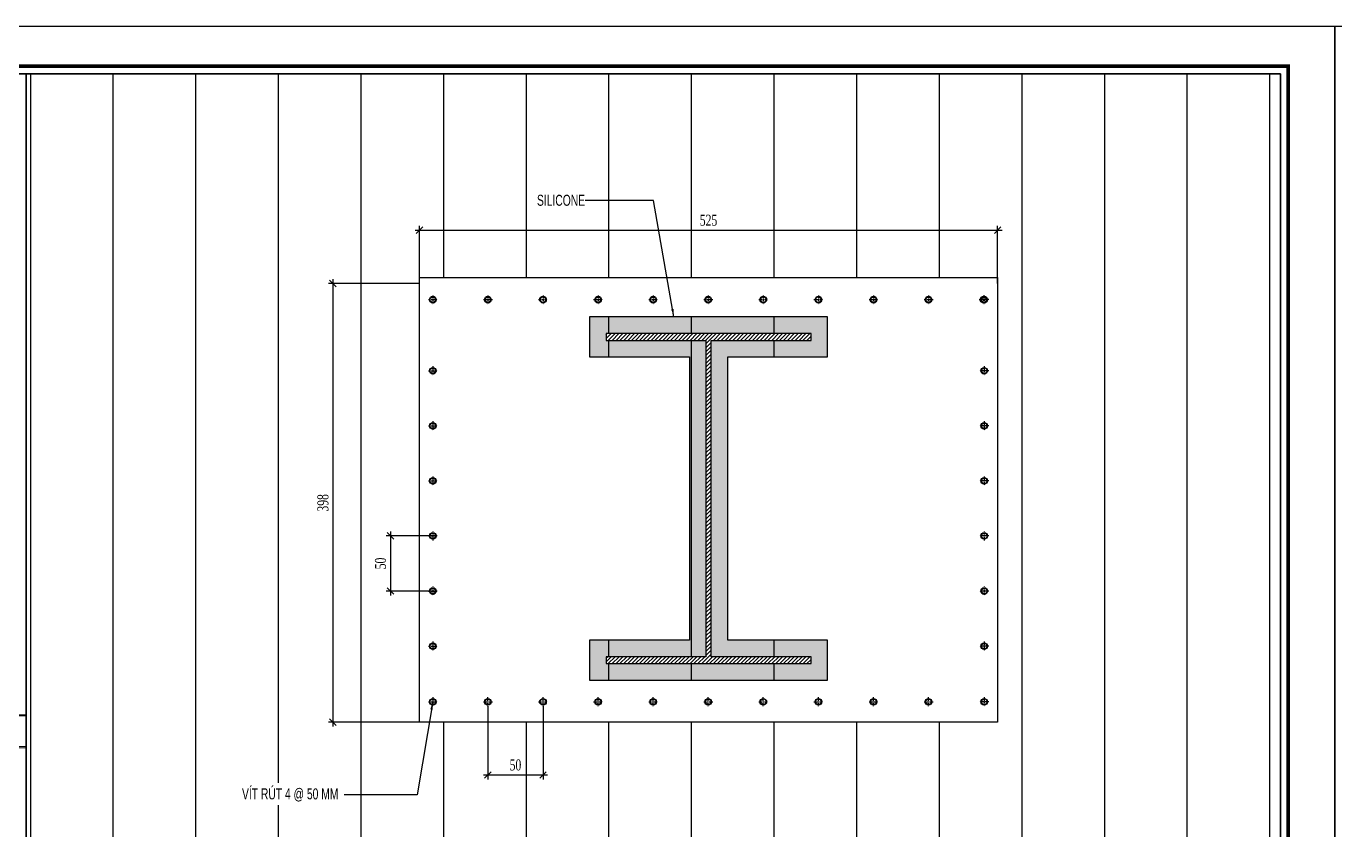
# Model space of a CAD drawing. Header units: inches. Extents: x 315041 to 662841, y -45540 to -35018.
# Drawn here: x 333470.4 to 333767.4, y -37401.3 to -37218.9 of the extents above; entities that cross this region are included whole.
import ezdxf

# ---------------------------------------------------------------- set-up
doc = ezdxf.new("R2010")
doc.units = ezdxf.units.IN
doc.header["$MEASUREMENT"] = 0
doc.linetypes.add('DD3', pattern=[0.2, 0.1, -0.1])
for name, color, linetype in [('2', 2, 'Continuous'), ('3', 3, 'Continuous'), ('7', 7, 'Continuous'), ('BAO KHUNG', 31, 'Continuous')]:
    doc.layers.add(name, color=color, linetype=linetype)
doc.styles.add('ST1', font='times.ttf', dxfattribs={"width": 0.7})
doc.styles.add('ST1H', font='vnshxh.shx', dxfattribs={"width": 0.7})
doc.dimstyles.new('3', dxfattribs={"dimtxt": 3.5, "dimasz": 1.8, "dimexe": 1, "dimexo": 0, "dimgap": 1, "dimtad": 1, "dimdec": 0, "dimlfac": 3, "dimzin": 0, "dimdsep": 46, "dimtxsty": 'ST1H', "dimblk": 'OBLIQUE', "dimcen": 1, "dimdle": 1, "dimclrd": 8, "dimclre": 8, "dimclrt": 3, "dimadec": 0, "dimazin": 0, "dimtfac": 1, "dimtdec": 0, "dimtix": 1, "dimtofl": 0, "dimtmove": 1, "dimatfit": 3, "dimfxl": 0.18, "dimtolj": 1, "dimtzin": 0, "dimlwd": -1, "dimlwe": -1, "dimarcsym": 1})
doc.dimstyles.new('4', dxfattribs={"dimtxt": 2.5, "dimasz": 1.5, "dimexe": 1, "dimexo": 0, "dimgap": 1, "dimtad": 1, "dimdec": 0, "dimlfac": 4, "dimzin": 0, "dimdsep": 46, "dimtxsty": 'ST1', "dimblk": 'OBLIQUE', "dimcen": 1, "dimdle": 1, "dimclrd": 8, "dimclre": 8, "dimclrt": 3, "dimadec": 0, "dimazin": 0, "dimtfac": 1, "dimtdec": 0, "dimtix": 1, "dimtmove": 0, "dimatfit": 3, "dimfxl": 0.18, "dimtfill": 1, "dimtolj": 1, "dimtzin": 0, "dimlwd": -1, "dimlwe": -1, "dimarcsym": 1})

# ---------------------------------------------------------------- blocks, each defined once
blk = doc.blocks.new('A$C75D82031')
at = {"layer": '2', "color": 157, "linetype": 'Continuous'}
blk.add_lwpolyline([(0, 420), (594, 420), (594, 0), (0, 0)], close=True, dxfattribs=at)
at = {"layer": '7', "color": 147, "linetype": 'Continuous'}
blk.add_lwpolyline([(12.33, 57.61), (581.67, 57.61), (581.67, 409.19), (12.33, 409.19)], close=True, dxfattribs=at)
at = {"layer": 'BAO KHUNG', "color": 167, "linetype": 'Continuous', "const_width": 0.871}
blk.add_lwpolyline([(10.59, 9.07), (583.41, 9.07), (583.41, 410.93), (10.59, 410.93)], close=True, dxfattribs=at)
blk = doc.blocks.new('_Oblique')
at = {"color": 0, "linetype": 'ByBlock', "lineweight": -2}
blk.add_line((-0.5, -0.5), (0.5, 0.5), dxfattribs=at)
blk = doc.blocks.new('*D586')
at = {"color": 8, "linetype": 'Continuous', "transparency": 16777216}
for p, q in [((333559.7, -37277.33), (333559.7, -37264.24)), ((333690.92, -37277.33), (333690.92, -37264.24)), ((333558.7, -37265.24), (333691.92, -37265.24))]:
    blk.add_line(p, q, dxfattribs=at)
at = {"layer": 'Defpoints', "color": 0, "transparency": 16777216}
for p in [(333690.92, -37265.24), (333559.7, -37277.33), (333690.92, -37277.33)]:
    blk.add_point(p, dxfattribs=at)
at = {"color": 8, "transparency": 16777216, "xscale": 1.5, "yscale": 1.5, "zscale": 1.5, "rotation": 180}
blk.add_blockref('_Oblique', (333559.7, -37265.24), dxfattribs=at)
at = {"color": 8, "transparency": 16777216, "xscale": 1.5, "yscale": 1.5, "zscale": 1.5}
blk.add_blockref('_Oblique', (333690.92, -37265.24), dxfattribs=at)
at = {"color": 3, "transparency": 16777216, "insert": (333625.31, -37262.97), "char_height": 2.5, "attachment_point": 5, "style": 'ST1', "bg_fill": 3, "box_fill_scale": 1.25, "bg_fill_color": 256, "bg_fill_true_color": 13158600, "bg_fill_transparency": 11351968}
blk.add_mtext('\\A1;525', dxfattribs=at)
blk = doc.blocks.new('*D587')
at = {"color": 8, "linetype": 'Continuous', "transparency": 16777216}
for p, q in [((333540.07, -37276.33), (333540.07, -37377.88)), ((333559.7, -37277.33), (333539.07, -37277.33)), ((333559.7, -37376.88), (333539.07, -37376.88))]:
    blk.add_line(p, q, dxfattribs=at)
at = {"layer": 'Defpoints', "color": 0, "transparency": 16777216}
for p in [(333559.7, -37277.33), (333540.07, -37376.88), (333559.7, -37376.88)]:
    blk.add_point(p, dxfattribs=at)
at = {"color": 8, "transparency": 16777216, "xscale": 1.5, "yscale": 1.5, "zscale": 1.5}
for p, rotation in [((333540.07, -37277.33), 90), ((333540.07, -37376.88), 270)]:
    blk.add_blockref('_Oblique', p, dxfattribs=dict(at, rotation=rotation))
at = {"color": 3, "transparency": 16777216, "insert": (333537.8, -37327.11), "char_height": 2.5, "attachment_point": 5, "rotation": 90, "style": 'ST1', "bg_fill": 3, "box_fill_scale": 1.25, "bg_fill_color": 256, "bg_fill_true_color": 13158600, "bg_fill_transparency": 11351968}
blk.add_mtext('\\A1;398', dxfattribs=at)
blk = doc.blocks.new('*D585')
at = {"color": 8, "linetype": 'Continuous', "transparency": 16777216}
for p, q in [((333563.75, -37334.62), (333552.13, -37334.62)), ((333553.13, -37333.62), (333553.13, -37348.12)), ((333563.75, -37347.12), (333552.13, -37347.12))]:
    blk.add_line(p, q, dxfattribs=at)
at = {"layer": 'Defpoints', "color": 0, "transparency": 16777216}
for p in [(333563.75, -37334.62), (333553.13, -37347.12), (333563.75, -37347.12)]:
    blk.add_point(p, dxfattribs=at)
at = {"color": 8, "transparency": 16777216, "xscale": 1.5, "yscale": 1.5, "zscale": 1.5}
for p, rotation in [((333553.13, -37334.62), 90), ((333553.13, -37347.12), 270)]:
    blk.add_blockref('_Oblique', p, dxfattribs=dict(at, rotation=rotation))
at = {"color": 3, "transparency": 16777216, "insert": (333550.86, -37340.87), "char_height": 2.5, "attachment_point": 5, "rotation": 90, "style": 'ST1', "bg_fill": 3, "box_fill_scale": 1.25, "bg_fill_color": 256, "bg_fill_true_color": 13158600, "bg_fill_transparency": 1019152}
blk.add_mtext('\\A1;50', dxfattribs=at)
blk = doc.blocks.new('*D588')
at = {"color": 8, "linetype": 'Continuous', "transparency": 16777216}
for p, q in [((333575.24, -37373.26), (333575.24, -37389.88)), ((333587.74, -37373.26), (333587.74, -37389.88)), ((333574.24, -37388.88), (333588.74, -37388.88))]:
    blk.add_line(p, q, dxfattribs=at)
at = {"layer": 'Defpoints', "color": 0, "transparency": 16777216}
for p in [(333575.24, -37373.26), (333587.74, -37373.26), (333587.74, -37388.88)]:
    blk.add_point(p, dxfattribs=at)
at = {"color": 8, "transparency": 16777216, "xscale": 1.5, "yscale": 1.5, "zscale": 1.5, "rotation": 180}
blk.add_blockref('_Oblique', (333575.24, -37388.88), dxfattribs=at)
at = {"color": 8, "transparency": 16777216, "xscale": 1.5, "yscale": 1.5, "zscale": 1.5}
blk.add_blockref('_Oblique', (333587.74, -37388.88), dxfattribs=at)
at = {"color": 3, "transparency": 16777216, "insert": (333581.49, -37386.61), "char_height": 2.5, "attachment_point": 5, "style": 'ST1', "bg_fill": 3, "box_fill_scale": 1.25, "bg_fill_color": 256, "bg_fill_true_color": 13158600, "bg_fill_transparency": 11351968}
blk.add_mtext('\\A1;50', dxfattribs=at)

msp = doc.modelspace()

# ---------------------------------------------------------------- hatches: boundary and pattern name
h = msp.add_hatch()
h.set_pattern_fill('ANSI31', color=3, scale=150, angle=45, style=0)
h.set_pattern_definition([(90, (6677.7, 466.414), (-18.75, 4e-15), [])])
h.paths.add_polyline_path([(333755.1113, -37229.7343), (333470.4423, -37229.7343), (333470.4423, -37405.5242), (333755.1113, -37405.5242)])
h.paths.add_polyline_path([(333690.9159, -37376.8802), (333559.7043, -37376.8802), (333559.7043, -37275.9635), (333690.9159, -37275.9635)], flags=16)
h.paths.add_polyline_path([(333687.8101, -37281.74, -0.4429553), (333686.9874, -37280.9936, -0.4429553), (333687.8101, -37280.2471, -0.4429553), (333688.6328, -37280.9936, -0.4429553)], flags=0)
h.paths.add_polyline_path([(333687.8101, -37281.6143, -0.44880127), (333687.1124, -37280.9936, -0.44880127), (333687.8101, -37280.3728, -0.44880127), (333688.5078, -37280.9936, -0.44880127)], flags=0)
h.paths.add_polyline_path([(333687.1328, -37297.1221, -1), (333688.6328, -37297.1221, -1)], flags=0)
h.paths.add_polyline_path([(333674.4874, -37280.9936, -1), (333675.9874, -37280.9936, -1)], flags=0)
h.paths.add_polyline_path([(333688.6328, -37309.6221, -1), (333687.1328, -37309.6221, -1)], flags=0)
h.paths.add_polyline_path([(333688.6328, -37322.1221, -1), (333687.1328, -37322.1221, -1)], flags=0)
h.paths.add_polyline_path([(333661.9874, -37280.9936, -1), (333663.4874, -37280.9936, -1)], flags=0)
h.paths.add_polyline_path([(333688.6328, -37334.6221, -1), (333687.1328, -37334.6221, -1)], flags=0)
h.paths.add_polyline_path([(333652.3101, -37284.928), (333652.3101, -37293.978), (333629.6601, -37293.978), (333629.6601, -37316.974), (333629.6601, -37358.2741), (333652.3101, -37358.2741), (333652.3101, -37367.3241), (333598.3101, -37367.3241), (333598.3101, -37358.2741), (333620.9601, -37358.2741), (333620.9601, -37316.974), (333620.9601, -37293.978), (333598.3101, -37293.978), (333598.3101, -37284.928)], flags=0)
h.paths.add_polyline_path([(333649.4874, -37280.9936, -1), (333650.9874, -37280.9936, -1)], flags=0)
h.paths.add_polyline_path([(333648.5601, -37288.678), (333648.5601, -37290.228), (333625.9101, -37290.228), (333625.9101, -37316.974), (333625.9101, -37362.0241), (333648.5601, -37362.0241), (333648.5601, -37363.5741), (333602.0601, -37363.5741), (333602.0601, -37362.0241), (333624.7101, -37362.0241), (333624.7101, -37316.974), (333624.7101, -37290.228), (333602.0601, -37290.228), (333602.0601, -37288.678)], flags=0)
h.paths.add_polyline_path([(333688.6328, -37347.1221, -1), (333687.1328, -37347.1221, -1)], flags=0)
h.paths.add_polyline_path([(333636.9874, -37280.9936, -1), (333638.4874, -37280.9936, -1)], flags=0)
h.paths.add_polyline_path([(333688.6328, -37359.6221, -1), (333687.1328, -37359.6221, -1)], flags=0)
h.paths.add_polyline_path([(333624.4874, -37280.9936, -1), (333625.9874, -37280.9936, -1)], flags=0)
h.paths.add_polyline_path([(333688.6328, -37372.2497, -1), (333687.1328, -37372.2497, -1)], flags=0)
h.paths.add_polyline_path([(333675.9874, -37372.2497, -1), (333674.4874, -37372.2497, -1)], flags=0)
h.paths.add_polyline_path([(333611.9874, -37280.9936, -1), (333613.4874, -37280.9936, -1)], flags=0)
h.paths.add_polyline_path([(333663.4874, -37372.2497, -1), (333661.9874, -37372.2497, -1)], flags=0)
h.paths.add_polyline_path([(333650.9874, -37372.2497, -1), (333649.4874, -37372.2497, -1)], flags=0)
h.paths.add_polyline_path([(333599.4874, -37280.9936, -1), (333600.9874, -37280.9936, -1)], flags=0)
h.paths.add_polyline_path([(333638.4874, -37372.2497, -1), (333636.9874, -37372.2497, -1)], flags=0)
h.paths.add_polyline_path([(333586.9874, -37280.9936, -1), (333588.4874, -37280.9936, -1)], flags=0)
h.paths.add_polyline_path([(333624.4874, -37372.2497, -1), (333625.9874, -37372.2497, -1)], flags=0)
h.paths.add_polyline_path([(333611.9874, -37372.2497, -1), (333613.4874, -37372.2497, -1)], flags=0)
h.paths.add_polyline_path([(333574.4874, -37280.9936, -1), (333575.9874, -37280.9936, -1)], flags=0)
h.paths.add_polyline_path([(333599.4874, -37372.2497, -1), (333600.9874, -37372.2497, -1)], flags=0)
h.paths.add_polyline_path([(333561.9874, -37280.9936, -1), (333563.4874, -37280.9936, -1)], flags=0)
h.paths.add_polyline_path([(333561.9874, -37297.1221, -1), (333563.4874, -37297.1221, -1)], flags=0)
h.paths.add_polyline_path([(333561.9874, -37309.6221, -1), (333563.4874, -37309.6221, -1)], flags=0)
h.paths.add_polyline_path([(333586.9874, -37372.2497, -1), (333588.4874, -37372.2497, -1)], flags=0)
h.paths.add_polyline_path([(333561.9874, -37322.1221, -1), (333563.4874, -37322.1221, -1)], flags=0)
h.paths.add_polyline_path([(333561.9874, -37334.6221, -1), (333563.4874, -37334.6221, -1)], flags=0)
h.paths.add_polyline_path([(333561.9874, -37347.1221, -1), (333563.4874, -37347.1221, -1)], flags=0)
h.paths.add_polyline_path([(333574.4874, -37372.2497, -1), (333575.9874, -37372.2497, -1)], flags=0)
h.paths.add_polyline_path([(333561.9874, -37359.6221, -1), (333563.4874, -37359.6221, -1)], flags=0)
h.paths.add_polyline_path([(333561.9874, -37372.2497, -1), (333563.4874, -37372.2497, -1)], flags=0)
h.paths.add_polyline_path([(333622.8941, -37261.0731), (333627.7261, -37261.0731), (333627.7261, -37264.8664), (333622.8941, -37264.8664)], flags=24)
h.paths.add_polyline_path([(333535.8949, -37329.5435), (333535.8949, -37324.6711), (333539.6954, -37324.6711), (333539.6954, -37329.5435)], flags=24)
h.paths.add_polyline_path([(333548.9603, -37342.6812), (333548.9603, -37339.0629), (333552.7536, -37339.0629), (333552.7536, -37342.6812)], flags=24)
h.paths.add_polyline_path([(333579.6782, -37384.7123), (333583.2965, -37384.7123), (333583.2965, -37388.5056), (333579.6782, -37388.5056)], flags=24)
at = {"true_color": 0x2cc9bc}
h = msp.add_hatch(color=132, dxfattribs=at)
h.paths.add_polyline_path([(333598.3101, -37284.928), (333598.3101, -37293.978), (333620.9601, -37293.978), (333620.9601, -37316.974), (333620.9601, -37358.2741), (333598.3101, -37358.2741), (333598.3101, -37367.3241), (333652.3101, -37367.3241), (333652.3101, -37358.2741), (333629.6601, -37358.2741), (333629.6601, -37316.974), (333629.6601, -37293.978), (333652.3101, -37293.978), (333652.3101, -37284.928)])
h.paths.add_polyline_path([(333648.5601, -37288.678), (333648.5601, -37290.228), (333625.9101, -37290.228), (333625.9101, -37316.974), (333625.9101, -37362.0241), (333648.5601, -37362.0241), (333648.5601, -37363.5741), (333602.0601, -37363.5741), (333602.0601, -37362.0241), (333624.7101, -37362.0241), (333624.7101, -37316.974), (333624.7101, -37290.228), (333602.0601, -37290.228), (333602.0601, -37288.678)], flags=16)
at = {"layer": '2'}
h = msp.add_hatch(dxfattribs=at)
h.set_pattern_fill('ANSI31', color=256, scale=5, style=0)
h.set_pattern_definition([(45, (6677.70007, 466.4137), (-0.4419417382, 0.4419417382), [])])
h.paths.add_polyline_path([(333624.7101, -37316.974), (333624.7101, -37362.0241), (333602.0601, -37362.0241), (333602.0601, -37363.5741), (333648.5601, -37363.5741), (333648.5601, -37362.0241), (333625.9101, -37362.0241), (333625.9101, -37316.974), (333625.9101, -37290.228), (333648.5601, -37290.228), (333648.5601, -37288.678), (333602.0601, -37288.678), (333602.0601, -37290.228), (333624.7101, -37290.228)])

# ---------------------------------------------------------------- linework, layer by layer
at = {"color": 8, "linetype": 'DD3'}
for p, q in [((333561.7252, -37280.9936), (333563.7495, -37280.9936)), ((333562.7374, -37279.9815), (333562.7374, -37282.0057)), ((333574.2252, -37280.9936), (333576.2495, -37280.9936)), ((333575.2374, -37279.9815), (333575.2374, -37282.0057)), ((333586.7252, -37280.9936), (333588.7495, -37280.9936)), ((333587.7374, -37279.9815), (333587.7374, -37282.0057)), ((333599.2252, -37280.9936), (333601.2495, -37280.9936)), ((333600.2374, -37279.9815), (333600.2374, -37282.0057)), ((333611.7252, -37280.9936), (333613.7495, -37280.9936)), ((333612.7374, -37279.9815), (333612.7374, -37282.0057)), ((333624.2252, -37280.9936), (333626.2495, -37280.9936)), ((333625.2374, -37279.9815), (333625.2374, -37282.0057)), ((333636.7252, -37280.9936), (333638.7495, -37280.9936)), ((333637.7374, -37279.9815), (333637.7374, -37282.0057)), ((333649.2252, -37280.9936), (333651.2495, -37280.9936)), ((333650.2374, -37279.9815), (333650.2374, -37282.0057)), ((333661.7252, -37280.9936), (333663.7495, -37280.9936)), ((333662.7374, -37279.9815), (333662.7374, -37282.0057)), ((333674.2252, -37280.9936), (333676.2495, -37280.9936)), ((333675.2374, -37279.9815), (333675.2374, -37282.0057)), ((333686.7252, -37280.9936), (333688.7495, -37280.9936)), ((333688.8949, -37280.9936), (333686.8707, -37280.9936)), ((333687.7374, -37279.9815), (333687.7374, -37282.0057)), ((333687.8828, -37279.9815), (333687.8828, -37282.0057)), ((333561.7252, -37297.1221), (333563.7495, -37297.1221)), ((333562.7374, -37296.1099), (333562.7374, -37298.1342)), ((333688.8949, -37297.1221), (333686.8707, -37297.1221)), ((333687.8828, -37296.1099), (333687.8828, -37298.1342)), ((333562.7374, -37308.6099), (333562.7374, -37310.6342)), ((333687.8828, -37308.6099), (333687.8828, -37310.6342)), ((333561.7252, -37309.6221), (333563.7495, -37309.6221)), ((333688.8949, -37309.6221), (333686.8707, -37309.6221)), ((333561.7252, -37322.1221), (333563.7495, -37322.1221)), ((333562.7374, -37321.1099), (333562.7374, -37323.1342)), ((333688.8949, -37322.1221), (333686.8707, -37322.1221)), ((333687.8828, -37321.1099), (333687.8828, -37323.1342)), ((333561.7252, -37334.6221), (333563.7495, -37334.6221)), ((333562.7374, -37333.6099), (333562.7374, -37335.6342)), ((333688.8949, -37334.6221), (333686.8707, -37334.6221)), ((333687.8828, -37333.6099), (333687.8828, -37335.6342)), ((333561.7252, -37347.1221), (333563.7495, -37347.1221)), ((333562.7374, -37346.1099), (333562.7374, -37348.1342)), ((333688.8949, -37347.1221), (333686.8707, -37347.1221)), ((333687.8828, -37346.1099), (333687.8828, -37348.1342)), ((333561.7252, -37359.6221), (333563.7495, -37359.6221)), ((333562.7374, -37358.6099), (333562.7374, -37360.6342)), ((333688.8949, -37359.6221), (333686.8707, -37359.6221)), ((333687.8828, -37358.6099), (333687.8828, -37360.6342)), ((333562.7374, -37371.2376), (333562.7374, -37373.2618)), ((333575.2374, -37373.2618), (333575.2374, -37371.2376)), ((333587.7374, -37373.2618), (333587.7374, -37371.2376)), ((333600.2374, -37373.2618), (333600.2374, -37371.2376)), ((333612.7374, -37373.2618), (333612.7374, -37371.2376)), ((333625.2374, -37373.2618), (333625.2374, -37371.2376)), ((333637.7374, -37373.2618), (333637.7374, -37371.2376)), ((333650.2374, -37373.2618), (333650.2374, -37371.2376)), ((333662.7374, -37373.2618), (333662.7374, -37371.2376)), ((333675.2374, -37373.2618), (333675.2374, -37371.2376)), ((333687.8828, -37371.2376), (333687.8828, -37373.2618)), ((333561.7252, -37372.2497), (333563.7495, -37372.2497)), ((333574.2252, -37372.2497), (333576.2495, -37372.2497)), ((333586.7252, -37372.2497), (333588.7495, -37372.2497)), ((333599.2252, -37372.2497), (333601.2495, -37372.2497)), ((333611.7252, -37372.2497), (333613.7495, -37372.2497)), ((333624.2252, -37372.2497), (333626.2495, -37372.2497)), ((333636.7252, -37372.2497), (333638.7495, -37372.2497)), ((333649.2252, -37372.2497), (333651.2495, -37372.2497)), ((333661.7252, -37372.2497), (333663.7495, -37372.2497)), ((333674.2252, -37372.2497), (333676.2495, -37372.2497)), ((333688.8949, -37372.2497), (333686.8707, -37372.2497))]:
    msp.add_line(p, q, dxfattribs=at)
at = {"color": 8}
for points in [[(333185.7734, -37229.7343), (333470.4423, -37229.7343), (333470.4423, -37581.3141), (333185.7734, -37581.3141)], [(333470.4423, -37229.7343), (333755.1113, -37229.7343), (333755.1113, -37405.5242), (333470.4423, -37405.5242)], [(333559.7043, -37275.9635), (333690.9159, -37275.9635), (333690.9159, -37376.8802), (333559.7043, -37376.8802)]]:
    msp.add_lwpolyline(points, close=True, dxfattribs=at)
at = {"color": 132, "true_color": 0x2cc9bc}
msp.add_lwpolyline([(333620.9601, -37316.974), (333620.9601, -37358.2741), (333598.3101, -37358.2741), (333598.3101, -37367.3241), (333652.3101, -37367.3241), (333652.3101, -37358.2741), (333629.6601, -37358.2741), (333629.6601, -37316.974), (333629.6601, -37293.978), (333652.3101, -37293.978), (333652.3101, -37284.928), (333598.3101, -37284.928), (333598.3101, -37293.978), (333620.9601, -37293.978)], close=True, dxfattribs=at)
at = {"color": 8}
for centre, radius in [((333562.7374, -37280.9936), 0.75), ((333562.7374, -37280.9936), 0.625), ((333575.2374, -37280.9936), 0.75), ((333575.2374, -37280.9936), 0.625), ((333587.7374, -37280.9936), 0.75), ((333587.7374, -37280.9936), 0.625), ((333600.2374, -37280.9936), 0.75), ((333600.2374, -37280.9936), 0.625), ((333612.7374, -37280.9936), 0.75), ((333612.7374, -37280.9936), 0.625), ((333625.2374, -37280.9936), 0.75), ((333625.2374, -37280.9936), 0.625), ((333637.7374, -37280.9936), 0.75), ((333637.7374, -37280.9936), 0.625), ((333650.2374, -37280.9936), 0.75), ((333650.2374, -37280.9936), 0.625), ((333662.7374, -37280.9936), 0.75), ((333662.7374, -37280.9936), 0.625), ((333675.2374, -37280.9936), 0.75), ((333675.2374, -37280.9936), 0.625), ((333687.7374, -37280.9936), 0.75), ((333687.7374, -37280.9936), 0.625), ((333687.8828, -37280.9936), 0.75), ((333687.8828, -37280.9936), 0.625), ((333562.7374, -37297.1221), 0.75), ((333562.7374, -37297.1221), 0.625), ((333687.8828, -37297.1221), 0.75), ((333687.8828, -37297.1221), 0.625), ((333562.7374, -37309.6221), 0.75), ((333562.7374, -37309.6221), 0.625), ((333687.8828, -37309.6221), 0.75), ((333687.8828, -37309.6221), 0.625), ((333562.7374, -37322.1221), 0.75), ((333562.7374, -37322.1221), 0.625), ((333687.8828, -37322.1221), 0.75), ((333687.8828, -37322.1221), 0.625), ((333562.7374, -37334.6221), 0.75), ((333562.7374, -37334.6221), 0.625), ((333687.8828, -37334.6221), 0.75), ((333687.8828, -37334.6221), 0.625), ((333562.7374, -37347.1221), 0.75), ((333562.7374, -37347.1221), 0.625), ((333687.8828, -37347.1221), 0.75), ((333687.8828, -37347.1221), 0.625), ((333562.7374, -37359.6221), 0.75), ((333562.7374, -37359.6221), 0.625), ((333687.8828, -37359.6221), 0.75), ((333687.8828, -37359.6221), 0.625), ((333562.7374, -37372.2497), 0.75), ((333575.2374, -37372.2497), 0.75), ((333587.7374, -37372.2497), 0.75), ((333600.2374, -37372.2497), 0.75), ((333612.7374, -37372.2497), 0.75), ((333625.2374, -37372.2497), 0.75), ((333637.7374, -37372.2497), 0.75), ((333650.2374, -37372.2497), 0.75), ((333662.7374, -37372.2497), 0.75), ((333675.2374, -37372.2497), 0.75), ((333687.8828, -37372.2497), 0.75), ((333562.7374, -37372.2497), 0.625), ((333575.2374, -37372.2497), 0.625), ((333587.7374, -37372.2497), 0.625), ((333600.2374, -37372.2497), 0.625), ((333612.7374, -37372.2497), 0.625), ((333625.2374, -37372.2497), 0.625), ((333637.7374, -37372.2497), 0.625), ((333650.2374, -37372.2497), 0.625), ((333662.7374, -37372.2497), 0.625), ((333675.2374, -37372.2497), 0.625), ((333687.8828, -37372.2497), 0.625)]:
    msp.add_circle(centre, radius, dxfattribs=at)
at = {"layer": '2'}
msp.add_lwpolyline([(333624.7101, -37316.974), (333624.7101, -37362.0241), (333602.0601, -37362.0241), (333602.0601, -37363.5741), (333648.5601, -37363.5741), (333648.5601, -37362.0241), (333625.9101, -37362.0241), (333625.9101, -37316.974), (333625.9101, -37290.228), (333648.5601, -37290.228), (333648.5601, -37288.678), (333602.0601, -37288.678), (333602.0601, -37290.228), (333624.7101, -37290.228)], close=True, dxfattribs=at)
at = {"layer": '3'}
for p, q in [((333470.4423, -37375.2663), (333379.7198, -37372.5995)), ((333470.4423, -37375.5164), (333379.7198, -37372.8496)), ((333470.4423, -37382.5195), (333383.294, -37379.9578)), ((333470.4423, -37382.7696), (333383.4803, -37380.2134))]:
    msp.add_line(p, q, dxfattribs=at)

# ---------------------------------------------------------------- block references
at = {"color": 1}
for p in [(333173.4423, -37638.9242), (333767.4423, -37638.9242)]:
    msp.add_blockref('A$C75D82031', p, dxfattribs=at)

# ---------------------------------------------------------------- next in the draw order: dimensions: what is measured, and where the dimension line sits
at = {"color": 8}
dim = msp.add_linear_dim(base=(333690.9159, -37265.2414), p1=(333559.7043, -37277.3344), p2=(333690.9159, -37277.3344), dimstyle='4', dxfattribs=at)
dim.commit()
dim.dimension.update_dxf_attribs({"geometry": '*D586', "text_midpoint": (333625.3101, -37262.9698)})
dim = msp.add_linear_dim(base=(333587.7374, -37388.8806), p1=(333575.2374, -37373.2618), p2=(333587.7374, -37373.2618), angle=180, dimstyle='4', dxfattribs=at)
dim.commit()
dim.dimension.update_dxf_attribs({"geometry": '*D588', "text_midpoint": (333581.4874, -37386.609)})

# ---------------------------------------------------------------- next in the draw order: texts
at = {"layer": '3', "insert": (333597.2882, -37258.454), "char_height": 2.5, "attachment_point": 6, "style": 'ST1H', "bg_fill": 2}
msp.add_mtext('\\A1;silicone', dxfattribs=at)

# ---------------------------------------------------------------- next in the draw order: dimensions: what is measured, and where the dimension line sits
at = {"color": 8}
dim = msp.add_linear_dim(base=(333540.0704, -37376.8802), p1=(333559.7043, -37277.3344), p2=(333559.7043, -37376.8802), angle=90, dimstyle='4', dxfattribs=at)
dim.commit()
dim.dimension.update_dxf_attribs({"geometry": '*D587', "text_midpoint": (333537.7952, -37327.1073)})

# ---------------------------------------------------------------- next in the draw order: dimensions: what is measured, and where the dimension line sits
dim = msp.add_linear_dim(base=(333553.1286, -37347.1221), p1=(333563.7495, -37334.6221), p2=(333563.7495, -37347.1221), angle=90, dimstyle='4', dxfattribs=at)
dim.commit()
dim.dimension.update_dxf_attribs({"geometry": '*D585', "text_midpoint": (333550.8569, -37340.8721)})

# ---------------------------------------------------------------- next in the draw order: leaders
at = {"color": 9}
for points in [[(333617.437, -37284.928), (333612.8091, -37258.454), (333597.2882, -37258.454)], [(333562.7374, -37372.2497), (333559.1653, -37393.4095), (333541.3067, -37393.4095)]]:
    msp.add_leader(points, dimstyle='3', override={"dimgap": 1, "dimtad": 0}, dxfattribs=at)

# ---------------------------------------------------------------- next in the draw order: texts
at = {"layer": '3', "insert": (333541.3067, -37393.4095), "char_height": 2.5, "attachment_point": 6, "style": 'ST1H', "bg_fill": 2}
msp.add_mtext('\\A1;vÝt rót 4 @ 50 mm', dxfattribs=at)

doc.saveas('drawing.dxf')
